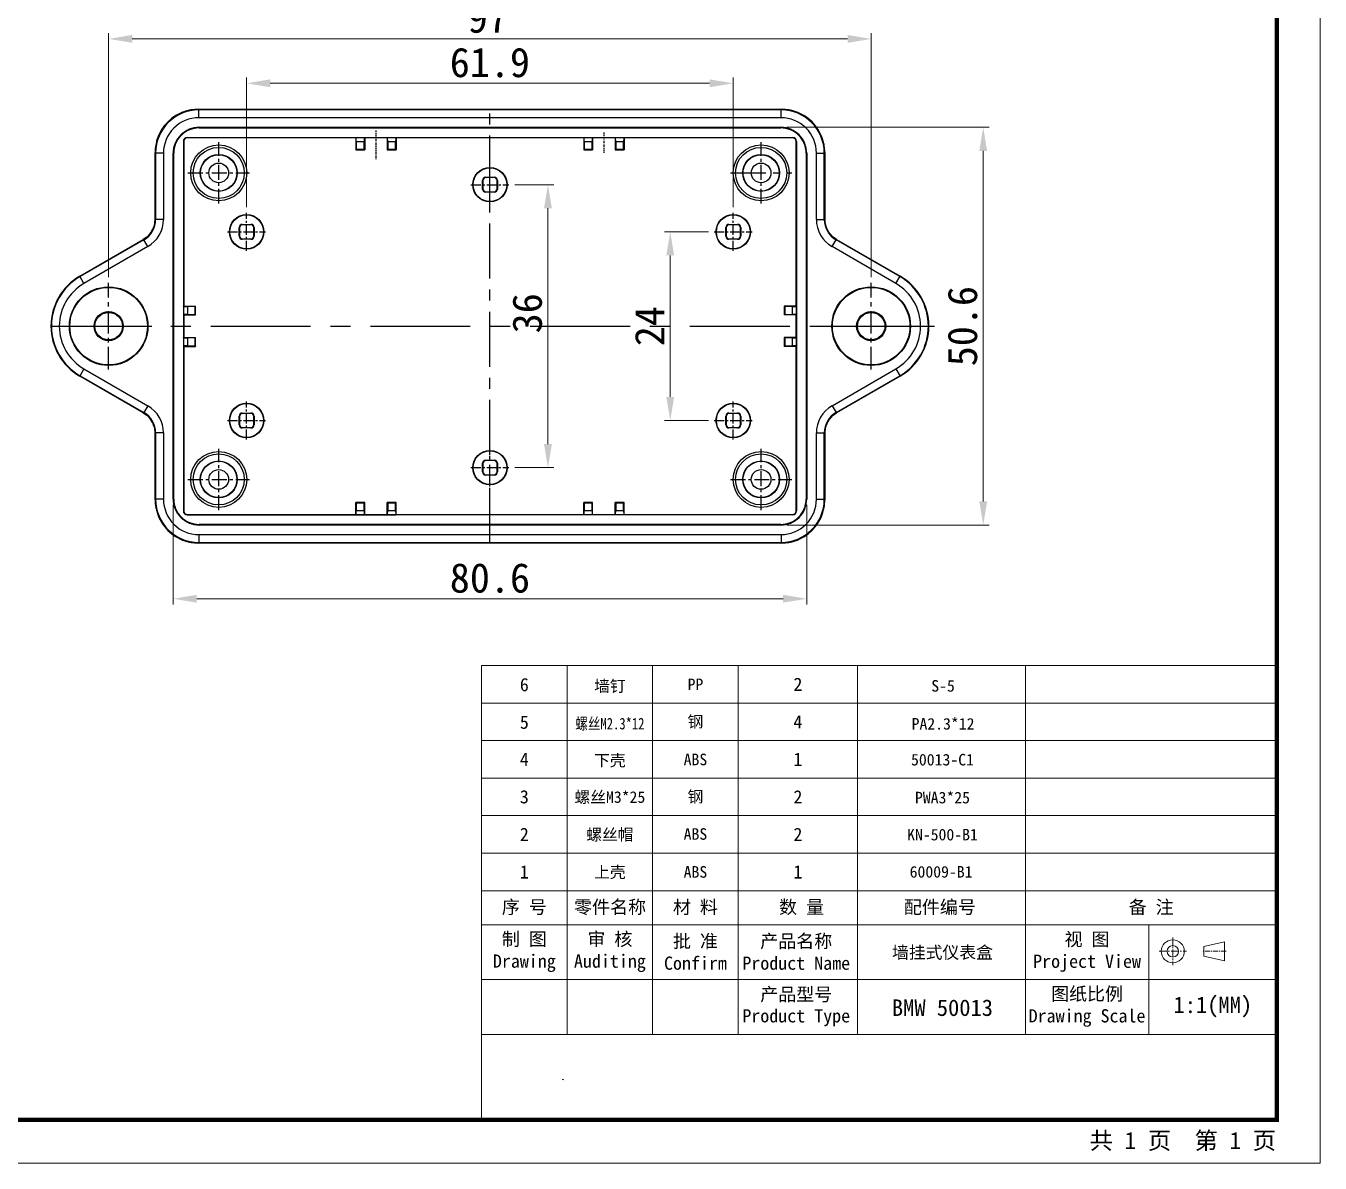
# Model space of a CAD drawing. Header units: millimetres. Extents: x 1690 to 2009, y -242 to -21.
# Drawn here: x 1844.3 to 2008.9, y -242.4 to -97.8 of the extents above; entities that cross this region are included whole.
import ezdxf
from ezdxf.enums import TextEntityAlignment as Align

# ---------------------------------------------------------------- set-up
doc = ezdxf.new("R2010")
doc.units = ezdxf.units.MM
doc.linetypes.add('CENTER', pattern=[50.8, 31.75, -6.35, 6.35, -6.35])
doc.layers.add('dim', color=3, linetype='Continuous', lineweight=9)
doc.layers.add('from', color=7, linetype='Continuous', lineweight=13)
doc.styles.add('宋体', font='SimSun.ttf')
doc.dimstyles.new('YanXiu', dxfattribs={"dimscale": 1.5, "dimtxt": 2.5, "dimasz": 2.2, "dimexe": 0.65, "dimexo": 0.65, "dimgap": 0.5, "dimtad": 1, "dimdsep": 46, "dimtxsty": '宋体', "dimcen": 0, "dimclrd": 3, "dimclre": 3, "dimclrt": 3, "dimazin": 2, "dimtfac": 1, "dimtofl": 0, "dimtmove": 0, "dimatfit": 3, "dimfxl": 1, "dimlwd": 5, "dimlwe": 5, "dimarcsym": 0})

# ---------------------------------------------------------------- blocks, each defined once
blk = doc.blocks.new('*D5')
at = {"layer": 'Defpoints', "color": 0}
for p in [(1931.84, -123.96), (1926.24, -147.96), (1931.84, -147.96)]:
    blk.add_point(p, dxfattribs=at)
at = {"layer": 'dim', "color": 3, "lineweight": 5}
for p, q in [((1931.09, -123.96), (1925.49, -123.96)), ((1926.24, -126.96), (1926.24, -144.96)), ((1931.09, -147.96), (1925.49, -147.96))]:
    blk.add_line(p, q, dxfattribs=at)
at = {"layer": 'dim', "color": 3}
for points in [[(1925.74, -126.96), (1926.74, -126.96), (1926.24, -123.96)], [(1925.74, -144.96), (1926.74, -144.96), (1926.24, -147.96)]]:
    blk.add_solid(points, dxfattribs=at)
at = {"layer": 'dim', "color": 3, "insert": (1923.61, -135.96), "char_height": 3.75, "attachment_point": 5, "rotation": 90, "style": '宋体'}
blk.add_mtext('24', dxfattribs=at)
blk = doc.blocks.new('*D6')
at = {"layer": 'Defpoints', "color": 0}
for p in [(1905.72, -117.96), (1905.72, -153.96), (1910.68, -153.96)]:
    blk.add_point(p, dxfattribs=at)
at = {"layer": 'dim', "color": 3, "lineweight": 5}
for p, q in [((1906.47, -117.96), (1911.43, -117.96)), ((1910.68, -120.96), (1910.68, -150.96)), ((1906.47, -153.96), (1911.43, -153.96))]:
    blk.add_line(p, q, dxfattribs=at)
at = {"layer": 'dim', "color": 3}
for points in [[(1910.18, -120.96), (1911.18, -120.96), (1910.68, -117.96)], [(1910.18, -150.96), (1911.18, -150.96), (1910.68, -153.96)]]:
    blk.add_solid(points, dxfattribs=at)
at = {"layer": 'dim', "color": 3, "insert": (1908.06, -134.32), "char_height": 3.75, "attachment_point": 5, "rotation": 90, "style": '宋体'}
blk.add_mtext('36', dxfattribs=at)
blk = doc.blocks.new('*D7')
at = {"layer": 'Defpoints', "color": 0}
for p in [(1934.25, -105.06), (1872.35, -121.55), (1934.25, -121.55)]:
    blk.add_point(p, dxfattribs=at)
at = {"layer": 'dim', "color": 3, "lineweight": 5}
for p, q in [((1872.35, -120.8), (1872.35, -104.31)), ((1875.35, -105.06), (1931.25, -105.06)), ((1934.25, -120.8), (1934.25, -104.31))]:
    blk.add_line(p, q, dxfattribs=at)
at = {"layer": 'dim', "color": 3}
for points in [[(1875.35, -104.56), (1875.35, -105.56), (1872.35, -105.06)], [(1931.25, -104.56), (1931.25, -105.56), (1934.25, -105.06)]]:
    blk.add_solid(points, dxfattribs=at)
at = {"layer": 'dim', "color": 3, "insert": (1903.3, -102.43), "char_height": 3.75, "attachment_point": 5, "style": '宋体'}
blk.add_mtext('61.9', dxfattribs=at)
blk = doc.blocks.new('*D8')
at = {"layer": 'Defpoints', "color": 0}
for p in [(1951.8, -99.41), (1854.8, -130.46), (1951.8, -130.46)]:
    blk.add_point(p, dxfattribs=at)
at = {"layer": 'dim', "color": 3, "lineweight": 5}
for p, q in [((1854.8, -129.71), (1854.8, -98.66)), ((1951.8, -129.71), (1951.8, -98.66)), ((1857.8, -99.41), (1948.8, -99.41))]:
    blk.add_line(p, q, dxfattribs=at)
at = {"layer": 'dim', "color": 3}
for points in [[(1857.8, -98.91), (1857.8, -99.91), (1854.8, -99.41)], [(1948.8, -98.91), (1948.8, -99.91), (1951.8, -99.41)]]:
    blk.add_solid(points, dxfattribs=at)
at = {"layer": 'dim', "color": 3, "insert": (1903.04, -96.78), "char_height": 3.75, "attachment_point": 5, "style": '宋体'}
blk.add_mtext('97', dxfattribs=at)
blk = doc.blocks.new('*D9')
at = {"layer": 'Defpoints', "color": 0}
for p in [(1863, -157.96), (1943.6, -157.96), (1943.6, -170.64)]:
    blk.add_point(p, dxfattribs=at)
at = {"layer": 'dim', "color": 3, "lineweight": 5}
for p, q in [((1863, -158.71), (1863, -171.39)), ((1943.6, -158.71), (1943.6, -171.39)), ((1866, -170.64), (1940.6, -170.64))]:
    blk.add_line(p, q, dxfattribs=at)
at = {"layer": 'dim', "color": 3}
for points in [[(1866, -170.14), (1866, -171.14), (1863, -170.64)], [(1940.6, -170.14), (1940.6, -171.14), (1943.6, -170.64)]]:
    blk.add_solid(points, dxfattribs=at)
at = {"layer": 'dim', "color": 3, "insert": (1903.3, -168.01), "char_height": 3.75, "attachment_point": 5, "style": '宋体'}
blk.add_mtext('80.6', dxfattribs=at)
blk = doc.blocks.new('*D18')
at = {"layer": 'Defpoints', "color": 0}
for p in [(1940.3, -110.66), (1966.05, -110.66), (1940.3, -161.26)]:
    blk.add_point(p, dxfattribs=at)
at = {"layer": 'dim', "color": 3, "lineweight": 5}
for p, q in [((1941.05, -110.66), (1966.8, -110.66)), ((1966.05, -158.26), (1966.05, -113.66)), ((1941.05, -161.26), (1966.8, -161.26))]:
    blk.add_line(p, q, dxfattribs=at)
at = {"layer": 'dim', "color": 3}
for points in [[(1965.55, -113.66), (1966.55, -113.66), (1966.05, -110.66)], [(1965.55, -158.26), (1966.55, -158.26), (1966.05, -161.26)]]:
    blk.add_solid(points, dxfattribs=at)
at = {"layer": 'dim', "color": 3, "insert": (1963.43, -135.96), "char_height": 3.75, "attachment_point": 5, "rotation": 90, "style": '宋体'}
blk.add_mtext('50.6', dxfattribs=at)

msp = doc.modelspace()

# ---------------------------------------------------------------- linework, layer by layer
at = {"color": 7, "linetype": 'Continuous'}
for p, q in [((1866.211, -108.369), (1866.211, -108.37)), ((1866.276, -108.435), (1866.211, -108.37)), ((1866.211, -108.37), (1940.396, -108.37)), ((1866.276, -109.434), (1866.276, -108.435)), ((1940.331, -108.435), (1866.276, -108.435)), ((1940.331, -108.435), (1940.396, -108.37)), ((1940.331, -109.434), (1940.331, -108.435)), ((1940.396, -108.369), (1940.396, -108.37)), ((1940.331, -109.434), (1866.276, -109.434)), ((1866.303, -110.736), (1866.303, -110.661)), ((1866.303, -110.661), (1940.303, -110.661)), ((1866.303, -110.736), (1940.303, -110.736)), ((1940.303, -110.736), (1940.303, -110.661)), ((1864.303, -112.46), (1864.303, -159.46)), ((1864.348, -112.46), (1864.303, -112.46)), ((1864.348, -112.46), (1864.348, -133.395)), ((1864.803, -111.96), (1887.347, -111.959)), ((1864.803, -112.005), (1864.803, -111.96)), ((1886.238, -112.005), (1864.803, -112.005)), ((1886.238, -112.005), (1886.26, -111.96)), ((1886.238, -112.005), (1886.238, -113.524)), ((1886.303, -113.459), (1886.238, -113.524)), ((1886.238, -113.524), (1887.369, -113.524)), ((1886.29, -111.979), (1886.26, -111.96)), ((1886.303, -112.487), (1886.29, -111.979)), ((1887.316, -111.979), (1886.29, -111.979)), ((1886.303, -112.487), (1886.303, -113.459)), ((1887.303, -112.487), (1886.303, -112.487)), ((1886.303, -113.459), (1887.303, -113.459)), ((1887.316, -111.979), (1887.303, -112.487)), ((1887.303, -113.459), (1887.303, -112.487)), ((1887.303, -113.459), (1887.369, -113.524)), ((1887.316, -111.979), (1887.347, -111.959)), ((1887.347, -111.96), (1891.347, -111.959)), ((1887.369, -112.005), (1887.347, -111.96)), ((1887.369, -112.005), (1887.369, -113.524)), ((1890.238, -112.005), (1887.369, -112.005)), ((1890.238, -112.005), (1890.26, -111.96)), ((1890.238, -112.005), (1890.238, -113.524)), ((1890.303, -113.459), (1890.238, -113.524)), ((1890.238, -113.524), (1891.369, -113.524)), ((1890.29, -111.979), (1890.26, -111.96)), ((1890.303, -112.487), (1890.29, -111.979)), ((1891.316, -111.979), (1890.29, -111.979)), ((1890.303, -112.487), (1890.303, -113.459)), ((1891.303, -112.487), (1890.303, -112.487)), ((1890.303, -113.459), (1891.303, -113.459)), ((1891.316, -111.979), (1891.303, -112.487)), ((1891.303, -113.459), (1891.303, -112.487)), ((1891.303, -113.459), (1891.369, -113.524)), ((1891.316, -111.979), (1891.347, -111.959)), ((1891.347, -111.96), (1916.347, -111.959)), ((1891.369, -112.005), (1891.347, -111.96)), ((1891.369, -112.005), (1891.369, -113.524)), ((1915.238, -112.005), (1891.369, -112.005)), ((1915.238, -112.005), (1915.26, -111.96)), ((1915.238, -112.005), (1915.238, -113.524)), ((1915.303, -113.459), (1915.238, -113.524)), ((1915.238, -113.524), (1916.369, -113.524)), ((1915.29, -111.979), (1915.26, -111.96)), ((1915.303, -112.487), (1915.29, -111.979)), ((1916.316, -111.979), (1915.29, -111.979)), ((1915.303, -112.487), (1915.303, -113.459)), ((1916.303, -112.487), (1915.303, -112.487)), ((1915.303, -113.459), (1916.303, -113.459)), ((1916.316, -111.979), (1916.303, -112.487)), ((1916.303, -113.459), (1916.303, -112.487)), ((1916.303, -113.459), (1916.369, -113.524)), ((1916.316, -111.979), (1916.347, -111.959)), ((1916.347, -111.96), (1941.803, -111.96)), ((1916.369, -112.005), (1916.347, -111.96)), ((1916.369, -112.005), (1916.369, -113.524)), ((1919.238, -112.005), (1916.369, -112.005)), ((1919.238, -112.005), (1919.26, -111.96)), ((1919.238, -112.005), (1919.238, -113.524)), ((1919.303, -113.459), (1919.238, -113.524)), ((1919.238, -113.524), (1920.369, -113.524)), ((1919.29, -111.979), (1919.26, -111.96)), ((1919.303, -112.487), (1919.29, -111.979)), ((1920.316, -111.979), (1919.29, -111.979)), ((1919.303, -112.487), (1919.303, -113.459)), ((1920.303, -112.487), (1919.303, -112.487)), ((1919.303, -113.459), (1920.303, -113.459)), ((1920.316, -111.979), (1920.303, -112.487)), ((1920.303, -113.459), (1920.303, -112.487)), ((1920.303, -113.459), (1920.369, -113.524)), ((1920.316, -111.979), (1920.347, -111.959)), ((1920.369, -112.005), (1920.347, -111.96)), ((1920.369, -112.005), (1920.369, -113.524)), ((1941.803, -112.005), (1920.369, -112.005)), ((1941.803, -112.005), (1941.803, -111.96)), ((1942.259, -112.46), (1942.303, -112.46)), ((1942.259, -133.395), (1942.259, -112.46)), ((1942.303, -112.46), (1942.305, -134.503)), ((1860.712, -122.341), (1860.712, -113.868)), ((1860.712, -113.868), (1860.713, -113.868)), ((1860.778, -113.933), (1860.713, -113.868)), ((1860.778, -113.933), (1860.778, -122.378)), ((1861.777, -113.933), (1860.778, -113.933)), ((1861.777, -113.933), (1861.777, -122.378)), ((1863.004, -157.96), (1863.004, -113.96)), ((1863.079, -113.96), (1863.004, -113.96)), ((1863.079, -157.96), (1863.079, -113.96)), ((1943.528, -113.96), (1943.603, -113.96)), ((1943.528, -113.96), (1943.528, -157.96)), ((1943.603, -113.96), (1943.603, -157.96)), ((1944.829, -113.933), (1945.829, -113.933)), ((1944.829, -122.378), (1944.829, -113.933)), ((1945.829, -113.933), (1945.894, -113.868)), ((1945.829, -122.378), (1945.829, -113.933)), ((1945.894, -113.868), (1945.894, -113.868)), ((1945.894, -113.868), (1945.894, -122.341)), ((1902.353, -118.51), (1902.353, -117.41)), ((1902.353, -117.41), (1902.4, -117.456)), ((1902.353, -118.51), (1902.4, -118.464)), ((1902.4, -117.456), (1902.4, -118.464)), ((1902.753, -117.01), (1902.8, -117.056)), ((1902.753, -117.01), (1903.853, -117.01)), ((1903.807, -117.056), (1902.8, -117.056)), ((1903.807, -117.056), (1903.853, -117.01)), ((1904.207, -117.456), (1904.253, -117.41)), ((1904.207, -118.464), (1904.207, -117.456)), ((1904.253, -118.51), (1904.207, -118.464)), ((1904.253, -117.41), (1904.253, -118.51)), ((1902.753, -118.91), (1902.8, -118.864)), ((1903.853, -118.91), (1902.753, -118.91)), ((1902.8, -118.864), (1903.807, -118.864)), ((1903.853, -118.91), (1903.807, -118.864)), ((1860.712, -122.341), (1860.713, -122.341)), ((1860.778, -122.378), (1860.713, -122.341)), ((1861.777, -122.378), (1860.778, -122.378)), ((1871.403, -124.51), (1871.403, -123.41)), ((1871.45, -123.456), (1871.403, -123.41)), ((1871.45, -123.456), (1871.45, -124.464)), ((1871.85, -123.056), (1871.803, -123.01)), ((1871.803, -123.01), (1872.903, -123.01)), ((1872.857, -123.056), (1871.85, -123.056)), ((1872.903, -123.01), (1872.857, -123.056)), ((1873.303, -123.41), (1873.257, -123.456)), ((1873.257, -124.464), (1873.257, -123.456)), ((1873.303, -123.41), (1873.303, -124.51)), ((1933.303, -124.51), (1933.303, -123.41)), ((1933.303, -123.41), (1933.35, -123.456)), ((1933.35, -123.456), (1933.35, -124.464)), ((1933.703, -123.01), (1934.803, -123.01)), ((1933.703, -123.01), (1933.75, -123.056)), ((1934.757, -123.056), (1933.75, -123.056)), ((1934.757, -123.056), (1934.803, -123.01)), ((1935.157, -123.456), (1935.203, -123.41)), ((1935.157, -124.464), (1935.157, -123.456)), ((1935.203, -123.41), (1935.203, -124.51)), ((1944.829, -122.378), (1945.829, -122.378)), ((1945.894, -122.341), (1945.829, -122.378)), ((1945.894, -122.341), (1945.894, -122.341)), ((1945.939, -122.857), (1945.894, -122.341)), ((1851.133, -129.603), (1859.213, -124.937)), ((1859.278, -124.976), (1851.166, -129.659)), ((1859.639, -124.64), (1859.213, -124.937)), ((1859.213, -124.937), (1859.213, -124.938)), ((1859.278, -124.976), (1859.213, -124.938)), ((1859.778, -125.841), (1859.278, -124.976)), ((1871.403, -124.51), (1871.45, -124.464)), ((1871.803, -124.91), (1871.85, -124.864)), ((1872.903, -124.91), (1871.803, -124.91)), ((1871.85, -124.864), (1872.857, -124.864)), ((1872.903, -124.91), (1872.857, -124.864)), ((1873.303, -124.51), (1873.257, -124.464)), ((1933.303, -124.51), (1933.35, -124.464)), ((1933.703, -124.91), (1933.75, -124.864)), ((1934.803, -124.91), (1933.703, -124.91)), ((1933.75, -124.864), (1934.757, -124.864)), ((1934.803, -124.91), (1934.757, -124.864)), ((1935.203, -124.51), (1935.157, -124.464)), ((1946.828, -125.841), (1947.328, -124.976)), ((1947.393, -124.938), (1947.328, -124.976)), ((1955.441, -129.659), (1947.328, -124.976)), ((1947.394, -124.937), (1947.393, -124.938)), ((1947.393, -124.938), (1955.474, -129.603)), ((1859.778, -125.841), (1851.665, -130.525)), ((1954.941, -130.525), (1946.828, -125.841)), ((1851.665, -130.525), (1851.133, -129.603)), ((1954.941, -130.525), (1955.474, -129.603)), ((1864.322, -133.447), (1864.302, -133.417)), ((1864.322, -134.473), (1864.302, -134.503)), ((1864.348, -133.395), (1864.303, -133.417)), ((1864.348, -134.526), (1864.303, -134.503)), ((1864.322, -133.447), (1864.322, -134.473)), ((1864.322, -133.447), (1864.83, -133.46)), ((1864.83, -134.46), (1864.322, -134.473)), ((1864.348, -133.395), (1865.867, -133.395)), ((1864.348, -134.526), (1864.348, -137.395)), ((1864.348, -134.526), (1865.867, -134.526)), ((1864.83, -133.46), (1864.83, -134.46)), ((1865.802, -133.46), (1864.83, -133.46)), ((1864.83, -134.46), (1865.802, -134.46)), ((1865.802, -133.46), (1865.867, -133.395)), ((1865.802, -134.46), (1865.802, -133.46)), ((1865.802, -134.46), (1865.867, -134.526)), ((1865.867, -134.526), (1865.867, -133.395)), ((1942.259, -133.395), (1940.74, -133.395)), ((1940.805, -133.46), (1940.74, -133.395)), ((1940.74, -133.395), (1940.74, -134.526)), ((1940.805, -134.46), (1940.74, -134.526)), ((1942.259, -134.526), (1940.74, -134.526)), ((1941.776, -133.46), (1940.805, -133.46)), ((1940.805, -133.46), (1940.805, -134.46)), ((1940.805, -134.46), (1941.776, -134.46)), ((1941.776, -133.46), (1942.285, -133.447)), ((1941.776, -134.46), (1941.776, -133.46)), ((1942.285, -134.473), (1941.776, -134.46)), ((1942.259, -133.395), (1942.303, -133.417)), ((1942.259, -134.526), (1942.303, -134.503)), ((1942.259, -137.395), (1942.259, -134.526)), ((1942.285, -133.447), (1942.303, -133.417)), ((1942.285, -134.473), (1942.285, -133.447)), ((1942.285, -134.473), (1942.305, -134.503)), ((1942.303, -134.503), (1942.303, -159.46)), ((1864.322, -137.447), (1864.302, -137.417)), ((1864.348, -137.395), (1864.303, -137.417)), ((1864.322, -137.447), (1864.322, -138.473)), ((1864.322, -137.447), (1864.83, -137.46)), ((1864.348, -137.395), (1865.867, -137.395)), ((1864.83, -137.46), (1864.83, -138.46)), ((1865.802, -137.46), (1864.83, -137.46)), ((1865.802, -137.46), (1865.867, -137.395)), ((1865.802, -138.46), (1865.802, -137.46)), ((1865.867, -138.526), (1865.867, -137.395)), ((1942.259, -137.395), (1940.74, -137.395)), ((1940.805, -137.46), (1940.74, -137.395)), ((1940.74, -137.395), (1940.74, -138.526)), ((1941.776, -137.46), (1940.805, -137.46)), ((1940.805, -137.46), (1940.805, -138.46)), ((1941.776, -137.46), (1942.285, -137.447)), ((1941.776, -138.46), (1941.776, -137.46)), ((1942.259, -137.395), (1942.303, -137.417)), ((1942.285, -137.447), (1942.303, -137.417)), ((1942.285, -138.473), (1942.285, -137.447)), ((1864.322, -138.473), (1864.302, -138.503)), ((1864.348, -138.526), (1864.303, -138.503)), ((1864.83, -138.46), (1864.322, -138.473)), ((1864.348, -138.526), (1864.348, -159.46)), ((1864.348, -138.526), (1865.867, -138.526)), ((1864.83, -138.46), (1865.802, -138.46)), ((1865.802, -138.46), (1865.867, -138.526)), ((1940.805, -138.46), (1940.74, -138.526)), ((1942.259, -138.526), (1940.74, -138.526)), ((1940.805, -138.46), (1941.776, -138.46)), ((1942.285, -138.473), (1941.776, -138.46)), ((1942.259, -138.526), (1942.303, -138.503)), ((1942.259, -159.46), (1942.259, -138.526)), ((1942.285, -138.473), (1942.305, -138.503)), ((1851.665, -141.395), (1851.133, -142.317)), ((1851.665, -141.395), (1859.778, -146.079)), ((1946.828, -146.079), (1954.941, -141.395)), ((1954.941, -141.395), (1955.474, -142.317)), ((1859.213, -146.983), (1851.133, -142.318)), ((1851.166, -142.261), (1859.278, -146.945)), ((1947.328, -146.945), (1955.441, -142.261)), ((1955.474, -142.317), (1947.393, -146.982)), ((1859.778, -146.079), (1859.278, -146.945)), ((1946.828, -146.079), (1947.328, -146.945)), ((1859.213, -146.982), (1859.278, -146.945)), ((1859.213, -146.983), (1859.213, -146.982)), ((1871.403, -148.51), (1871.403, -147.41)), ((1871.403, -147.41), (1871.45, -147.456)), ((1871.45, -147.456), (1871.45, -148.464)), ((1871.803, -147.01), (1871.85, -147.056)), ((1871.803, -147.01), (1872.903, -147.01)), ((1872.857, -147.056), (1871.85, -147.056)), ((1872.903, -147.01), (1872.857, -147.056)), ((1873.303, -147.41), (1873.257, -147.456)), ((1873.257, -148.464), (1873.257, -147.456)), ((1873.303, -147.41), (1873.303, -148.51)), ((1933.303, -147.41), (1933.35, -147.456)), ((1933.303, -148.51), (1933.303, -147.41)), ((1933.35, -147.456), (1933.35, -148.464)), ((1933.703, -147.01), (1934.803, -147.01)), ((1933.703, -147.01), (1933.75, -147.056)), ((1934.757, -147.056), (1933.75, -147.056)), ((1934.803, -147.01), (1934.757, -147.056)), ((1935.203, -147.41), (1935.157, -147.456)), ((1935.157, -148.464), (1935.157, -147.456)), ((1935.203, -147.41), (1935.203, -148.51)), ((1946.968, -147.281), (1947.394, -146.983)), ((1947.328, -146.945), (1947.393, -146.982)), ((1947.394, -146.983), (1947.393, -146.982)), ((1860.667, -149.064), (1860.712, -149.58)), ((1860.712, -158.053), (1860.712, -149.58)), ((1860.712, -149.58), (1860.713, -149.58)), ((1860.713, -149.58), (1860.778, -149.542)), ((1860.778, -149.542), (1860.778, -157.988)), ((1861.777, -149.542), (1860.778, -149.542)), ((1861.777, -149.542), (1861.777, -157.988)), ((1871.45, -148.464), (1871.403, -148.51)), ((1871.85, -148.864), (1871.803, -148.91)), ((1872.903, -148.91), (1871.803, -148.91)), ((1871.85, -148.864), (1872.857, -148.864)), ((1872.903, -148.91), (1872.857, -148.864)), ((1873.303, -148.51), (1873.257, -148.464)), ((1933.303, -148.51), (1933.35, -148.464)), ((1933.703, -148.91), (1933.75, -148.864)), ((1934.803, -148.91), (1933.703, -148.91)), ((1933.75, -148.864), (1934.757, -148.864)), ((1934.757, -148.864), (1934.803, -148.91)), ((1935.157, -148.464), (1935.203, -148.51)), ((1944.829, -149.542), (1945.829, -149.542)), ((1944.829, -157.988), (1944.829, -149.542)), ((1945.829, -149.542), (1945.894, -149.58)), ((1945.829, -157.988), (1945.829, -149.542)), ((1945.894, -149.58), (1945.894, -149.58)), ((1945.894, -149.58), (1945.894, -158.053)), ((1902.753, -153.01), (1903.853, -153.01)), ((1902.753, -153.01), (1902.8, -153.056)), ((1903.807, -153.056), (1902.8, -153.056)), ((1903.853, -153.01), (1903.807, -153.056)), ((1902.353, -153.41), (1902.4, -153.456)), ((1902.353, -154.51), (1902.353, -153.41)), ((1902.353, -154.51), (1902.4, -154.464)), ((1902.4, -153.456), (1902.4, -154.464)), ((1904.253, -153.41), (1904.207, -153.456)), ((1904.207, -154.464), (1904.207, -153.456)), ((1904.207, -154.464), (1904.253, -154.51)), ((1904.253, -153.41), (1904.253, -154.51)), ((1902.753, -154.91), (1902.8, -154.864)), ((1903.853, -154.91), (1902.753, -154.91)), ((1902.8, -154.864), (1903.807, -154.864)), ((1903.807, -154.864), (1903.853, -154.91)), ((1860.778, -157.988), (1860.713, -158.053)), ((1861.777, -157.988), (1860.778, -157.988)), ((1863.079, -157.96), (1863.004, -157.96)), ((1943.528, -157.96), (1943.603, -157.96)), ((1944.829, -157.988), (1945.829, -157.988)), ((1945.829, -157.988), (1945.894, -158.053)), ((1860.712, -158.053), (1860.713, -158.053)), ((1864.348, -159.46), (1864.303, -159.46)), ((1886.303, -158.462), (1886.238, -158.396)), ((1887.369, -158.396), (1886.238, -158.396)), ((1886.238, -159.916), (1886.238, -158.396)), ((1886.29, -159.942), (1886.303, -159.433)), ((1887.303, -158.462), (1886.303, -158.462)), ((1886.303, -158.462), (1886.303, -159.433)), ((1886.303, -159.433), (1887.303, -159.433)), ((1887.303, -158.462), (1887.369, -158.396)), ((1887.303, -159.433), (1887.303, -158.462)), ((1887.303, -159.433), (1887.316, -159.942)), ((1887.369, -159.916), (1887.369, -158.396)), ((1890.303, -158.462), (1890.238, -158.396)), ((1891.369, -158.396), (1890.238, -158.396)), ((1890.238, -159.916), (1890.238, -158.396)), ((1890.29, -159.942), (1890.303, -159.433)), ((1891.303, -158.462), (1890.303, -158.462)), ((1890.303, -158.462), (1890.303, -159.433)), ((1890.303, -159.433), (1891.303, -159.433)), ((1891.303, -158.462), (1891.369, -158.396)), ((1891.303, -159.433), (1891.303, -158.462)), ((1891.303, -159.433), (1891.316, -159.942)), ((1891.369, -159.916), (1891.369, -158.396)), ((1916.369, -158.396), (1915.238, -158.396)), ((1915.303, -158.462), (1915.238, -158.396)), ((1915.238, -159.916), (1915.238, -158.396)), ((1915.29, -159.942), (1915.303, -159.433)), ((1916.303, -158.462), (1915.303, -158.462)), ((1915.303, -158.462), (1915.303, -159.433)), ((1915.303, -159.433), (1916.303, -159.433)), ((1916.303, -158.462), (1916.369, -158.396)), ((1916.303, -159.433), (1916.303, -158.462)), ((1916.303, -159.433), (1916.316, -159.942)), ((1916.369, -159.916), (1916.369, -158.396)), ((1920.369, -158.396), (1919.238, -158.396)), ((1919.303, -158.462), (1919.238, -158.396)), ((1919.238, -159.916), (1919.238, -158.396)), ((1919.29, -159.942), (1919.303, -159.433)), ((1920.303, -158.462), (1919.303, -158.462)), ((1919.303, -158.462), (1919.303, -159.433)), ((1919.303, -159.433), (1920.303, -159.433)), ((1920.303, -158.462), (1920.369, -158.396)), ((1920.303, -159.433), (1920.303, -158.462)), ((1920.303, -159.433), (1920.316, -159.942)), ((1920.369, -159.916), (1920.369, -158.396)), ((1942.259, -159.46), (1942.303, -159.46)), ((1945.894, -158.053), (1945.894, -158.053)), ((1864.803, -159.916), (1864.803, -159.96)), ((1864.803, -159.916), (1886.238, -159.916)), ((1864.803, -159.96), (1891.347, -159.962)), ((1866.303, -161.185), (1866.303, -161.26)), ((1940.303, -161.185), (1866.303, -161.185)), ((1940.303, -161.26), (1866.303, -161.26)), ((1886.238, -159.916), (1886.26, -159.96)), ((1886.29, -159.942), (1886.26, -159.962)), ((1886.29, -159.942), (1887.316, -159.942)), ((1887.316, -159.942), (1887.347, -159.962)), ((1887.369, -159.916), (1887.347, -159.96)), ((1887.369, -159.916), (1890.238, -159.916)), ((1890.238, -159.916), (1890.26, -159.96)), ((1890.29, -159.942), (1890.26, -159.962)), ((1890.29, -159.942), (1891.316, -159.942)), ((1891.316, -159.942), (1891.347, -159.962)), ((1891.369, -159.916), (1891.347, -159.96)), ((1919.26, -159.96), (1891.347, -159.96)), ((1891.369, -159.916), (1915.238, -159.916)), ((1915.238, -159.916), (1915.26, -159.96)), ((1915.29, -159.942), (1915.26, -159.962)), ((1915.29, -159.942), (1916.316, -159.942)), ((1916.316, -159.942), (1916.347, -159.96)), ((1916.369, -159.916), (1916.347, -159.96)), ((1916.369, -159.916), (1919.238, -159.916)), ((1919.238, -159.916), (1919.26, -159.96)), ((1919.29, -159.942), (1919.26, -159.962)), ((1941.803, -159.96), (1919.26, -159.962)), ((1919.29, -159.942), (1920.316, -159.942)), ((1920.316, -159.942), (1920.347, -159.96)), ((1920.369, -159.916), (1920.347, -159.96)), ((1920.369, -159.916), (1941.803, -159.916)), ((1940.303, -161.185), (1940.303, -161.26)), ((1941.803, -159.916), (1941.803, -159.96)), ((1866.276, -162.486), (1866.276, -163.486)), ((1866.276, -162.486), (1940.331, -162.486)), ((1940.331, -162.486), (1940.331, -163.486)), ((1866.276, -163.486), (1866.211, -163.551)), ((1866.211, -163.551), (1866.211, -163.551)), ((1940.396, -163.551), (1866.211, -163.551)), ((1866.276, -163.486), (1940.331, -163.486)), ((1940.331, -163.486), (1940.396, -163.551)), ((1940.396, -163.551), (1940.396, -163.551))]:
    msp.add_line(p, q, dxfattribs=at)
at = {"color": 1, "linetype": 'CENTER', "ltscale": 0.220729}
msp.add_line((1903.303, -163.551), (1903.303, -108.369), dxfattribs=at)
at = {"color": 1, "linetype": 'CENTER', "ltscale": 0.00777}
for p, q in [((1888.803, -111.047), (1888.803, -114.7)), ((1917.803, -111.309), (1917.803, -113.899))]:
    msp.add_line(p, q, dxfattribs=at)
at = {"color": 1, "linetype": 'CENTER', "ltscale": 0.06}
for p, q in [((1868.803, -120.373), (1868.803, -112.547)), ((1937.803, -120.373), (1937.803, -112.547)), ((1864.89, -116.46), (1872.716, -116.46)), ((1868.803, -159.373), (1868.803, -151.547)), ((1937.803, -159.373), (1937.803, -151.547)), ((1864.89, -155.46), (1872.716, -155.46)), ((1933.89, -155.46), (1941.716, -155.46))]:
    msp.add_line(p, q, dxfattribs=at)
at = {"color": 1, "linetype": 'CENTER', "ltscale": 0.087745}
for p, q in [((1903.303, -120.373), (1903.303, -115.547)), ((1903.303, -156.373), (1903.303, -151.547))]:
    msp.add_line(p, q, dxfattribs=at)
at = {"color": 1, "linetype": 'CENTER', "ltscale": 0.142292}
msp.add_line((1933.89, -116.46), (1941.716, -116.46), dxfattribs=at)
at = {"color": 1, "linetype": 'CENTER', "ltscale": 0.04}
for p, q in [((1900.89, -117.96), (1905.716, -117.96)), ((1872.353, -126.373), (1872.353, -121.547)), ((1934.253, -126.373), (1934.253, -121.547)), ((1869.94, -123.96), (1874.766, -123.96)), ((1931.84, -123.96), (1936.666, -123.96)), ((1872.353, -150.373), (1872.353, -145.547)), ((1934.253, -150.373), (1934.253, -145.547)), ((1869.94, -147.96), (1874.766, -147.96)), ((1931.84, -147.96), (1936.666, -147.96)), ((1900.89, -153.96), (1905.716, -153.96))]:
    msp.add_line(p, q, dxfattribs=at)
at = {"color": 1, "linetype": 'CENTER', "ltscale": 0.09}
for p, q in [((1854.803, -141.46), (1854.803, -130.46)), ((1951.803, -141.46), (1951.803, -130.46)), ((1951.803, -141.46), (1951.803, -130.46)), ((1946.303, -135.96), (1957.303, -135.96)), ((1946.303, -135.96), (1957.303, -135.96))]:
    msp.add_line(p, q, dxfattribs=at)
at = {"color": 1, "linetype": 'CENTER', "ltscale": 0.4}
msp.add_line((1847.463, -135.96), (1959.869, -135.96), dxfattribs=at)
at = {"color": 1, "linetype": 'CENTER', "ltscale": 0.2}
msp.add_line((1849.303, -135.96), (1860.303, -135.96), dxfattribs=at)
at = {"color": 7, "linetype": 'Continuous'}
for points in [[(1866.211, -108.369), (1865.284, -108.448), (1864.196, -108.751), (1863.192, -109.271), (1862.315, -109.987), (1861.603, -110.866), (1861.087, -111.872), (1860.788, -112.96), (1860.712, -113.868)], [(1945.894, -113.868), (1945.816, -112.941), (1945.512, -111.853), (1944.992, -110.849), (1944.277, -109.972), (1943.397, -109.26), (1942.392, -108.744), (1941.303, -108.444), (1940.396, -108.369)], [(1860.712, -122.341), (1860.665, -122.871), (1860.464, -123.535), (1860.116, -124.135), (1859.639, -124.64)], [(1947.394, -124.937), (1946.956, -124.63), (1946.482, -124.123), (1946.137, -123.521), (1945.939, -122.857)], [(1859.213, -146.983), (1859.65, -147.29), (1860.125, -147.797), (1860.47, -148.399), (1860.667, -149.064)], [(1945.894, -149.58), (1945.942, -149.049), (1946.143, -148.385), (1946.491, -147.785), (1946.968, -147.281)], [(1860.712, -158.053), (1860.791, -158.979), (1861.094, -160.067), (1861.615, -161.071), (1862.33, -161.948), (1863.209, -162.66), (1864.215, -163.176), (1865.303, -163.476), (1866.211, -163.551)], [(1940.396, -163.551), (1941.322, -163.473), (1942.41, -163.169), (1943.414, -162.649), (1944.291, -161.934), (1945.003, -161.054), (1945.52, -160.049), (1945.819, -158.96), (1945.894, -158.053)]]:
    msp.add_lwpolyline(points, dxfattribs=at)
for centre, radius in [((1868.803, -116.46), 3.557), ((1868.803, -116.46), 3.25), ((1937.803, -116.46), 3.557), ((1937.803, -116.46), 3.25), ((1868.803, -116.46), 2.35), ((1868.803, -116.46), 2.308), ((1868.803, -116.46), 1.25), ((1937.803, -116.46), 2.35), ((1937.803, -116.46), 2.308), ((1937.803, -116.46), 1.25), ((1903.303, -117.96), 2.194), ((1903.303, -117.96), 2.15), ((1872.353, -123.96), 2.194), ((1872.353, -123.96), 2.15), ((1934.253, -123.96), 2.194), ((1934.253, -123.96), 2.15), ((1854.803, -135.96), 5), ((1854.803, -135.96), 4.934), ((1951.803, -135.96), 5), ((1951.803, -135.96), 4.934), ((1854.803, -135.96), 1.858), ((1854.803, -135.96), 1.75), ((1951.803, -135.96), 1.858), ((1951.803, -135.96), 1.75), ((1872.353, -147.96), 2.194), ((1872.353, -147.96), 2.15), ((1934.253, -147.96), 2.194), ((1934.253, -147.96), 2.15), ((1868.803, -155.46), 3.557), ((1868.803, -155.46), 3.25), ((1903.303, -153.96), 2.194), ((1903.303, -153.96), 2.15), ((1937.803, -155.46), 3.557), ((1937.803, -155.46), 3.25), ((1868.803, -155.46), 2.35), ((1868.803, -155.46), 2.308), ((1868.803, -155.46), 1.25), ((1937.803, -155.46), 2.35), ((1937.803, -155.46), 2.308), ((1937.803, -155.46), 1.25)]:
    msp.add_circle(centre, radius, dxfattribs=at)
for centre, radius, start, end in [((1866.276, -113.933), 5.498, 90.00216, 179.99784), ((1866.208, -113.865), 5.494, 107.08814, 163.14579), ((1866.209, -113.858), 5.488, 100.49393, 107.09402), ((1866.213, -113.883), 5.513, 90.02356, 100.48975), ((1940.33, -113.933), 5.498, 0.00216, 89.99784), ((1940.394, -113.883), 5.514, 79.61191, 89.97642), ((1940.398, -113.858), 5.488, 73.14017, 79.60817), ((1940.399, -113.865), 5.494, 17.08814, 73.14579), ((1866.275, -113.932), 4.498, 89.99219, 180.00781), ((1940.331, -113.932), 4.498, 359.99219, 90.00781), ((1866.303, -113.96), 3.299, 89.99642, 180.00358), ((1866.303, -113.96), 3.224, 89.99805, 180.00195), ((1940.304, -113.96), 3.299, 359.99643, 90.00357), ((1940.303, -113.96), 3.224, 359.99805, 90.00195), ((1866.226, -113.87), 5.514, 169.61191, 179.97642), ((1866.201, -113.866), 5.488, 163.14017, 169.60817), ((1864.803, -112.46), 0.5, 90, 180), ((1864.803, -112.46), 0.455, 90, 180), ((1941.803, -112.46), 0.5, 0, 90), ((1941.803, -112.46), 0.455, 0, 90), ((1940.405, -113.866), 5.488, 10.49393, 17.09402), ((1940.38, -113.87), 5.513, 0.02356, 10.48975), ((1857.78, -122.379), 2.998, 299.98968, 0.01032), ((1857.779, -122.378), 3.999, 299.99913, 0.00087), ((1857.72, -122.343), 2.993, 336.33915, 349.05601), ((1857.705, -122.34), 3.008, 349.0616, 359.31438), ((1857.727, -122.341), 2.986, 359.32117, 0.00503), ((1948.828, -122.378), 3.998, 179.99842, 240.00167), ((1948.827, -122.379), 2.998, 179.98967, 240.01033), ((1948.879, -122.341), 2.986, 179.99494, 180.58363), ((1948.902, -122.34), 3.008, 180.59091, 190.78438), ((1948.886, -122.343), 2.992, 190.78914, 203.50662), ((1857.722, -122.354), 2.984, 299.99267, 300.60184), ((1857.709, -122.334), 3.007, 300.60969, 310.80817), ((1857.719, -122.345), 2.993, 310.81239, 323.53659), ((1857.714, -122.341), 2.999, 323.53844, 336.33812), ((1871.803, -124.51), 0.4, 179.9991, 270.0009), ((1948.893, -122.341), 2.999, 203.50837, 216.30836), ((1948.887, -122.345), 2.992, 216.30931, 229.03295), ((1948.897, -122.334), 3.007, 229.038, 239.29124), ((1948.885, -122.353), 2.984, 239.29858, 240.0073), ((1854.803, -135.96), 7.341, 120, 240), ((1854.803, -135.96), 7.276, 120, 240), ((1951.803, -135.96), 7.276, 300, 60), ((1951.803, -135.96), 7.341, 300, 60), ((1854.803, -135.96), 6.276, 120, 240), ((1951.803, -135.96), 6.276, 300, 60), ((1857.779, -149.542), 3.998, 359.99842, 60.00166), ((1948.828, -149.542), 3.999, 119.99913, 180.00087), ((1857.722, -149.567), 2.984, 59.29858, 60.0073), ((1857.709, -149.587), 3.007, 49.038, 59.29124), ((1857.78, -149.542), 2.998, 359.98967, 60.01033), ((1857.719, -149.576), 2.992, 36.30931, 49.03295), ((1857.714, -149.58), 2.999, 23.50837, 36.30836), ((1948.827, -149.542), 2.998, 119.98968, 180.01032), ((1948.893, -149.58), 2.999, 143.53844, 156.33812), ((1948.888, -149.575), 2.993, 130.81239, 143.53659), ((1948.897, -149.587), 3.007, 120.60969, 130.80817), ((1948.885, -149.567), 2.984, 119.99267, 120.60184), ((1857.72, -149.577), 2.992, 10.78914, 23.50662), ((1857.705, -149.58), 3.008, 0.59091, 10.78438), ((1857.727, -149.579), 2.986, 359.99494, 0.58363), ((1948.902, -149.58), 3.008, 169.0616, 179.31438), ((1948.88, -149.579), 2.986, 179.32117, 180.00503), ((1948.887, -149.577), 2.993, 156.33915, 169.05601), ((1866.276, -157.987), 5.498, 180.00215, 269.99785), ((1866.275, -157.988), 4.498, 179.99219, 270.00781), ((1866.303, -157.96), 3.299, 179.99642, 270.00358), ((1866.303, -157.96), 3.224, 179.99674, 270.00326), ((1940.304, -157.96), 3.299, 269.99643, 0.00357), ((1940.304, -157.96), 3.224, 269.99674, 0.00326), ((1940.33, -157.987), 5.498, 270.00215, 359.99785), ((1940.331, -157.988), 4.498, 269.99219, 0.00781), ((1866.226, -158.05), 5.513, 180.02356, 190.48975), ((1866.201, -158.055), 5.488, 190.49393, 197.09402), ((1866.208, -158.056), 5.494, 197.08814, 253.14579), ((1864.803, -159.46), 0.5, 180, 270), ((1864.803, -159.46), 0.455, 180, 270), ((1941.803, -159.46), 0.5, 270, 0), ((1941.803, -159.46), 0.455, 270, 0), ((1940.399, -158.056), 5.494, 287.08814, 343.14579), ((1940.406, -158.055), 5.488, 343.14017, 349.60817), ((1940.38, -158.05), 5.514, 349.61191, 359.97642), ((1866.209, -158.063), 5.488, 253.14017, 259.60817), ((1866.213, -158.037), 5.514, 259.61191, 269.97642), ((1940.394, -158.037), 5.513, 270.02356, 280.48975), ((1940.398, -158.062), 5.488, 280.49393, 287.09402)]:
    msp.add_arc(centre, radius, start, end, dxfattribs=at)
for centre, major_axis, start_param, end_param in [((1902.753, -117.41), (0.283, -0.283), 2.3562326, 3.9269527), ((1902.753, -118.51), (0.283, 0.283), 2.3562326, 3.9269527), ((1902.8, -117.456), (0.283, -0.283), 2.3562326, 3.9269527), ((1902.8, -118.464), (0.283, 0.283), 2.3562326, 3.9269527), ((1903.807, -117.456), (0.283, 0.283), -0.7853601, 0.7853601), ((1903.807, -118.464), (-0.283, 0.283), 2.3562326, 3.9269527), ((1903.853, -117.41), (0.283, 0.283), -0.7853601, 0.7853601), ((1903.853, -118.51), (0.283, -0.283), -0.7853601, 0.7853601), ((1871.803, -123.41), (-0.283, 0.283), -0.7853601, 0.7853601), ((1871.85, -123.456), (-0.283, 0.283), -0.7853601, 0.7853601), ((1872.857, -123.456), (-0.283, -0.283), 2.3562326, 3.9269527), ((1872.903, -123.41), (0.283, 0.283), -0.7853601, 0.7853601), ((1933.703, -123.41), (-0.283, 0.283), -0.7853601, 0.7853601), ((1933.75, -123.456), (0.283, -0.283), 2.3562326, 3.9269527), ((1934.757, -123.456), (0.283, 0.283), -0.7853601, 0.7853601), ((1934.803, -123.41), (0.283, 0.283), -0.7853601, 0.7853601), ((1871.85, -124.464), (0.283, 0.283), 2.3562326, 3.9269527), ((1872.857, -124.464), (-0.283, 0.283), 2.3562326, 3.9269527), ((1872.903, -124.51), (-0.283, 0.283), -3.9269527, -2.3562326), ((1933.703, -124.51), (0.283, 0.283), -3.9269527, -2.3562326), ((1933.75, -124.464), (0.283, 0.283), 2.3562326, 3.9269527), ((1934.757, -124.464), (-0.283, 0.283), 2.3562326, 3.9269527), ((1934.803, -124.51), (-0.283, 0.283), -3.9269527, -2.3562326), ((1871.803, -147.41), (-0.283, 0.283), -0.7853601, 0.7853601), ((1871.85, -147.456), (0.283, -0.283), 2.3562326, 3.9269527), ((1872.857, -147.456), (-0.283, -0.283), 2.3562326, 3.9269527), ((1872.903, -147.41), (0.283, 0.283), -0.7853601, 0.7853601), ((1933.703, -147.41), (-0.283, 0.283), -0.7853601, 0.7853601), ((1933.75, -147.456), (0.283, -0.283), 2.3562326, 3.9269527), ((1934.757, -147.456), (-0.283, -0.283), 2.3562326, 3.9269527), ((1934.803, -147.41), (0.283, 0.283), -0.7853601, 0.7853601), ((1871.803, -148.51), (0.283, 0.283), -3.9269527, -2.3562326), ((1871.85, -148.464), (-0.283, -0.283), -0.7853601, 0.7853601), ((1872.857, -148.464), (-0.283, 0.283), 2.3562326, 3.9269527), ((1872.903, -148.51), (-0.283, 0.283), -3.9269527, -2.3562326), ((1933.703, -148.51), (0.283, 0.283), -3.9269527, -2.3562326), ((1933.75, -148.464), (0.283, 0.283), 2.3562326, 3.9269527), ((1934.757, -148.464), (0.283, -0.283), -0.7853601, 0.7853601), ((1934.803, -148.51), (-0.283, 0.283), -3.9269527, -2.3562326), ((1902.753, -153.41), (0.283, -0.283), 2.3562326, 3.9269527), ((1902.8, -153.456), (0.283, -0.283), 2.3562326, 3.9269527), ((1903.807, -153.456), (-0.283, -0.283), 2.3562326, 3.9269527), ((1903.853, -153.41), (0.283, 0.283), -0.7853601, 0.7853601), ((1902.753, -154.51), (0.283, 0.283), 2.3562326, 3.9269527), ((1902.8, -154.464), (0.283, 0.283), 2.3562326, 3.9269527), ((1903.807, -154.464), (0.283, -0.283), -0.7853601, 0.7853601), ((1903.853, -154.51), (0.283, -0.283), -0.7853601, 0.7853601)]:
    msp.add_ellipse(centre, major_axis=major_axis, ratio=0.9999239, start_param=start_param, end_param=end_param, dxfattribs=at)
at = {"layer": 'from'}
for p, q in [((1902.236, -207.782), (1902.236, -179.134)), ((2003.411, -179.134), (1902.236, -179.134)), ((1913.12, -179.134), (1913.12, -207.782)), ((1924.003, -179.134), (1924.003, -207.782)), ((1934.887, -179.134), (1934.887, -207.782)), ((1950.069, -179.134), (1950.069, -207.782)), ((1971.416, -179.134), (1971.416, -207.782)), ((2003.411, -183.912), (1902.236, -183.912)), ((2003.411, -188.689), (1902.236, -188.689)), ((2003.411, -193.463), (1902.236, -193.463)), ((2003.411, -198.236), (1902.236, -198.236)), ((2003.411, -203.009), (1902.236, -203.009)), ((1902.236, -236.95), (1902.236, -207.782)), ((2003.411, -207.782), (1902.236, -207.782)), ((1913.12, -207.782), (1913.12, -226.067)), ((1924.003, -207.782), (1924.003, -226.067)), ((1934.887, -207.782), (1934.887, -226.067)), ((1950.069, -207.782), (1950.069, -226.067)), ((1971.416, -207.782), (1971.416, -226.067)), ((2003.411, -212.136), (1902.236, -212.136)), ((1987.104, -212.136), (1987.104, -226.067)), ((1996.759, -214.277), (1994.112, -214.888)), ((1994.112, -214.888), (1994.112, -216.11)), ((1996.759, -214.277), (1996.759, -216.722)), ((1996.759, -216.722), (1994.112, -216.11)), ((2003.411, -219.101), (1902.236, -219.101)), ((2003.411, -226.067), (1902.236, -226.067)), ((2003.411, -236.95), (1903.076, -236.95))]:
    msp.add_line(p, q, dxfattribs=at)
at = {"layer": 'from', "color": 1, "linetype": 'CENTER', "ltscale": 0.03}
for p, q in [((1990.168, -213.752), (1990.168, -217.246)), ((1988.421, -215.499), (1991.914, -215.499))]:
    msp.add_line(p, q, dxfattribs=at)
at = {"layer": 'from', "color": 1, "linetype": 'CENTER', "ltscale": 0.02}
msp.add_line((1996.963, -215.499), (1993.908, -215.499), dxfattribs=at)
at = {"layer": 'from'}
msp.add_lwpolyline([(1689.981, -242.447), (2008.908, -242.447), (2008.908, -20.821), (1689.981, -20.821)], close=True, dxfattribs=at)
at = {"layer": 'from', "const_width": 0.55}
msp.add_lwpolyline([(1695.477, -236.95), (1695.477, -26.317), (2003.411, -26.317), (2003.411, -236.95), (1695.477, -236.95)], dxfattribs=at)
at = {"layer": 'from'}
for radius in [1.467, 0.733]:
    msp.add_circle((1990.168, -215.499), radius, dxfattribs=at)
msp.add_arc((1912.587, -231.863), 0.0701, 0, 180, dxfattribs=at)

# ---------------------------------------------------------------- texts
at = {"layer": 'from', "style": '宋体'}
for s, height, p in [('6', 1.68, (1907.678, -181.582)), ('墙钉', 1.4696, (1918.561, -181.724)), ('PP', 1.4696, (1929.445, -181.533)), ('2', 1.68, (1942.478, -181.523)), ('S-5', 1.4696, (1960.943, -181.724)), ('5', 1.68, (1907.678, -186.36)), ('钢', 1.47, (1929.445, -186.24)), ('4', 1.68, (1942.478, -186.301)), ('PA2.3*12', 1.4696, (1960.943, -186.501)), ('4', 1.68, (1907.678, -191.076)), ('下壳', 1.4696, (1918.561, -191.187)), ('ABS', 1.4696, (1929.445, -191.088)), ('1', 1.68, (1942.478, -191.076)), ('50013-C1', 1.4696, (1960.87, -191.116)), ('3', 1.68, (1907.678, -195.849)), ('螺丝M3*25', 1.4696, (1918.561, -195.849)), ('钢', 1.47, (1929.445, -195.795)), ('2', 1.68, (1942.478, -195.849)), ('PWA3*25', 1.4696, (1960.87, -195.889)), ('2', 1.68, (1907.678, -200.623)), ('螺丝帽', 1.4696, (1918.561, -200.623)), ('ABS', 1.4696, (1929.445, -200.569)), ('2', 1.68, (1942.478, -200.623)), ('KN-500-B1', 1.4696, (1960.87, -200.662)), ('1', 1.68, (1907.678, -205.396)), ('上壳', 1.4696, (1918.561, -205.396)), ('ABS', 1.4696, (1929.445, -205.396)), ('1', 1.68, (1942.478, -205.396)), ('60009-B1', 1.4696, (1960.693, -205.396))]:
    msp.add_text(s, height=height, dxfattribs=at).set_placement(p, align=Align.MIDDLE)
at = {"layer": 'from', "style": '宋体', "width": 0.8}
msp.add_text('螺丝M2.3*12', height=1.4696, dxfattribs=at).set_placement((1918.561, -186.501), align=Align.MIDDLE)
at = {"layer": 'from', "attachment_point": 5, "style": '宋体'}
for s, insert, char_height in [('序 号', (1907.678, -209.959), 1.6795), ('{\\fSimSun|b0|i0|c134|p2;零件名称}', (1918.587, -209.959), 1.67955), ('材 料', (1929.445, -209.959), 1.6795), ('数 量', (1942.937, -209.959), 1.6795), ('{\\fSimSun|b0|i0|c134|p2;配件编号}', (1960.533, -209.959), 1.67955), ('备 注', (1987.414, -209.959), 1.6795), ('制 图\\PDrawing', (1907.678, -215.619), 1.6795), ('审 核\\PAuditing', (1918.561, -215.619), 1.6795), ('批 准\\PConfirm', (1929.445, -215.619), 1.6795), ('产品名称\\PProduct Name', (1942.268, -215.619), 1.67955), ('视 图\\PProject View', (1979.26, -215.619), 1.67955), ('图纸比例\\PDrawing Scale', (1979.26, -222.584), 1.67955), ('1:1(MM)', (1995.258, -222.584), 2.0994), ('{\\fSimSun|b0|i0|c134|p2;\\H1.25x;共 1 页  第 1 页}', (1991.443, -239.698), 1.74136)]:
    msp.add_mtext(s, dxfattribs=dict(at, insert=insert, char_height=char_height))
at = {"layer": 'from', "color": 6, "attachment_point": 5, "style": '宋体'}
for s, insert, char_height in [('墙挂式仪表盒', (1960.866, -215.725), 1.5676), ('{\\C7;BMW 50013}', (1960.866, -222.69), 2.1)]:
    msp.add_mtext(s, dxfattribs=dict(at, insert=insert, char_height=char_height))
at = {"layer": 'from', "insert": (1942.268, -222.584), "char_height": 1.67955, "attachment_point": 5, "line_spacing_factor": 0.975, "style": '宋体'}
msp.add_mtext('产品型号\\PProduct Type', dxfattribs=at)

# ---------------------------------------------------------------- dimensions: what is measured, and where the dimension line sits
at = {"layer": 'dim'}
dim = msp.add_linear_dim(base=(1951.803, -99.405), p1=(1854.803, -130.46), p2=(1951.803, -130.46), dimstyle='YanXiu', override={"dimasz": 2, "dimexe": 0.49975, "dimexo": 0.49975, "dimgap": 0.49975}, dxfattribs=at)
dim.commit()
dim.dimension.update_dxf_attribs({"geometry": '*D8', "text_midpoint": (1903.038, -99.405), "dimtype": 160})
for base, p1, p2, picture, middle in [((1934.253, -105.056), (1872.353, -121.547), (1934.253, -121.547), '*D7', (1903.303, -102.431)), ((1943.603, -170.639), (1863.004, -157.96), (1943.603, -157.96), '*D9', (1903.303, -168.015))]:
    dim = msp.add_linear_dim(base=base, p1=p1, p2=p2, dimstyle='YanXiu', override={"dimasz": 2, "dimexe": 0.49975, "dimexo": 0.49975, "dimgap": 0.49975}, dxfattribs=at)
    dim.commit()
    dim.dimension.update_dxf_attribs({"geometry": picture, "text_midpoint": middle})
dim = msp.add_linear_dim(base=(1966.054, -110.661), p1=(1940.303, -161.26), p2=(1940.303, -110.661), angle=90, dimstyle='YanXiu', override={"dimasz": 2, "dimexe": 0.49975, "dimexo": 0.49975, "dimgap": 0.49975}, dxfattribs=at)
dim.commit()
dim.dimension.update_dxf_attribs({"geometry": '*D18', "text_midpoint": (1963.429, -135.96)})
for base, p1, p2, picture, middle in [((1910.681, -153.96), (1905.716, -117.96), (1905.716, -153.96), '*D6', (1910.681, -134.318)), ((1926.238, -147.96), (1931.84, -123.96), (1931.84, -147.96), '*D5', (1926.238, -135.96))]:
    dim = msp.add_linear_dim(base=base, p1=p1, p2=p2, angle=90, dimstyle='YanXiu', override={"dimasz": 2, "dimexe": 0.49975, "dimexo": 0.49975, "dimgap": 0.49975}, dxfattribs=at)
    dim.commit()
    dim.dimension.update_dxf_attribs({"geometry": picture, "text_midpoint": middle, "dimtype": 160})

doc.saveas('drawing.dxf')
